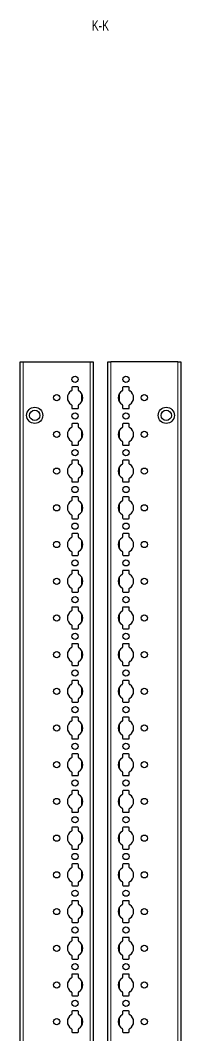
# Model space of a CAD drawing. Header units: millimetres. Extents: x -199 to 1181, y -1371 to 1507.
# Drawn here: x 1072 to 1181, y 789 to 1480 of the extents above; entities that cross this region are included whole.
import ezdxf

# ---------------------------------------------------------------- set-up
doc = ezdxf.new("R2010")
doc.units = ezdxf.units.MM
doc.layers.add('FORMAT', color=7, linetype='Continuous')
doc.styles.add('SLDTEXTSTYLE0', font='TXT', dxfattribs={"width": 0.75})

msp = doc.modelspace()

# ---------------------------------------------------------------- linework, layer by layer
at = {"color": 7, "linetype": 'Continuous', "lineweight": 25}
for p, q in [((1071.69, -851.79), (1071.69, 1247.21)), ((1071.69, 1247.21), (1073.69, 1247.21)), ((1073.69, 1247.21), (1119.39, 1247.21)), ((1119.39, 1247.21), (1121.39, 1247.21)), ((1121.39, 1247.21), (1121.39, -851.79)), ((1131.39, -851.79), (1131.39, 1247.21)), ((1131.39, 1247.21), (1133.39, 1247.21)), ((1179.09, 1247.21), (1133.39, 1247.21)), ((1179.09, 1247.21), (1181.09, 1247.21)), ((1181.09, 1247.21), (1181.09, -851.79)), ((1110.84, 1230.11), (1107.24, 1230.11)), ((1145.54, 1230.11), (1141.94, 1230.11)), ((1106.74, 1229.61), (1106.74, 1227.73)), ((1111.34, 1227.73), (1111.34, 1229.61)), ((1141.44, 1229.61), (1141.44, 1227.73)), ((1146.04, 1227.73), (1146.04, 1229.61)), ((1106.74, 1217.68), (1106.74, 1215.81)), ((1111.34, 1215.81), (1111.34, 1217.68)), ((1141.44, 1217.68), (1141.44, 1215.81)), ((1146.04, 1215.81), (1146.04, 1217.68)), ((1107.24, 1215.31), (1110.84, 1215.31)), ((1141.94, 1215.31), (1145.54, 1215.31)), ((1106.74, 1204.61), (1106.74, 1202.73)), ((1110.84, 1205.11), (1107.24, 1205.11)), ((1111.34, 1202.73), (1111.34, 1204.61)), ((1141.44, 1204.61), (1141.44, 1202.73)), ((1145.54, 1205.11), (1141.94, 1205.11)), ((1146.04, 1202.73), (1146.04, 1204.61)), ((1106.74, 1192.68), (1106.74, 1190.81)), ((1107.24, 1190.31), (1110.84, 1190.31)), ((1111.34, 1190.81), (1111.34, 1192.68)), ((1141.44, 1192.68), (1141.44, 1190.81)), ((1141.94, 1190.31), (1145.54, 1190.31)), ((1146.04, 1190.81), (1146.04, 1192.68)), ((1106.74, 1179.61), (1106.74, 1177.73)), ((1110.84, 1180.11), (1107.24, 1180.11)), ((1111.34, 1177.73), (1111.34, 1179.61)), ((1141.44, 1179.61), (1141.44, 1177.73)), ((1145.54, 1180.11), (1141.94, 1180.11)), ((1146.04, 1177.73), (1146.04, 1179.61)), ((1106.74, 1167.68), (1106.74, 1165.81)), ((1107.24, 1165.31), (1110.84, 1165.31)), ((1111.34, 1165.81), (1111.34, 1167.68)), ((1141.44, 1167.68), (1141.44, 1165.81)), ((1141.94, 1165.31), (1145.54, 1165.31)), ((1146.04, 1165.81), (1146.04, 1167.68)), ((1106.74, 1154.61), (1106.74, 1152.73)), ((1110.84, 1155.11), (1107.24, 1155.11)), ((1111.34, 1152.73), (1111.34, 1154.61)), ((1141.44, 1154.61), (1141.44, 1152.73)), ((1145.54, 1155.11), (1141.94, 1155.11)), ((1146.04, 1152.73), (1146.04, 1154.61)), ((1106.74, 1142.68), (1106.74, 1140.81)), ((1107.24, 1140.31), (1110.84, 1140.31)), ((1111.34, 1140.81), (1111.34, 1142.68)), ((1141.44, 1142.68), (1141.44, 1140.81)), ((1141.94, 1140.31), (1145.54, 1140.31)), ((1146.04, 1140.81), (1146.04, 1142.68)), ((1106.74, 1129.61), (1106.74, 1127.73)), ((1110.84, 1130.11), (1107.24, 1130.11)), ((1111.34, 1127.73), (1111.34, 1129.61)), ((1141.44, 1129.61), (1141.44, 1127.73)), ((1145.54, 1130.11), (1141.94, 1130.11)), ((1146.04, 1127.73), (1146.04, 1129.61)), ((1106.74, 1117.68), (1106.74, 1115.81)), ((1107.24, 1115.31), (1110.84, 1115.31)), ((1111.34, 1115.81), (1111.34, 1117.68)), ((1141.44, 1117.68), (1141.44, 1115.81)), ((1141.94, 1115.31), (1145.54, 1115.31)), ((1146.04, 1115.81), (1146.04, 1117.68)), ((1106.74, 1104.61), (1106.74, 1102.73)), ((1110.84, 1105.11), (1107.24, 1105.11)), ((1111.34, 1102.73), (1111.34, 1104.61)), ((1141.44, 1104.61), (1141.44, 1102.73)), ((1145.54, 1105.11), (1141.94, 1105.11)), ((1146.04, 1102.73), (1146.04, 1104.61)), ((1106.74, 1092.68), (1106.74, 1090.81)), ((1111.34, 1090.81), (1111.34, 1092.68)), ((1141.44, 1092.68), (1141.44, 1090.81)), ((1146.04, 1090.81), (1146.04, 1092.68)), ((1107.24, 1090.31), (1110.84, 1090.31)), ((1141.94, 1090.31), (1145.54, 1090.31)), ((1106.74, 1079.61), (1106.74, 1077.73)), ((1110.84, 1080.11), (1107.24, 1080.11)), ((1111.34, 1077.73), (1111.34, 1079.61)), ((1141.44, 1079.61), (1141.44, 1077.73)), ((1145.54, 1080.11), (1141.94, 1080.11)), ((1146.04, 1077.73), (1146.04, 1079.61)), ((1106.74, 1067.68), (1106.74, 1065.81)), ((1107.24, 1065.31), (1110.84, 1065.31)), ((1111.34, 1065.81), (1111.34, 1067.68)), ((1141.44, 1067.68), (1141.44, 1065.81)), ((1141.94, 1065.31), (1145.54, 1065.31)), ((1146.04, 1065.81), (1146.04, 1067.68)), ((1106.74, 1054.61), (1106.74, 1052.73)), ((1110.84, 1055.11), (1107.24, 1055.11)), ((1111.34, 1052.73), (1111.34, 1054.61)), ((1141.44, 1054.61), (1141.44, 1052.73)), ((1145.54, 1055.11), (1141.94, 1055.11)), ((1146.04, 1052.73), (1146.04, 1054.61)), ((1106.74, 1042.68), (1106.74, 1040.81)), ((1107.24, 1040.31), (1110.84, 1040.31)), ((1111.34, 1040.81), (1111.34, 1042.68)), ((1141.44, 1042.68), (1141.44, 1040.81)), ((1141.94, 1040.31), (1145.54, 1040.31)), ((1146.04, 1040.81), (1146.04, 1042.68)), ((1106.74, 1029.61), (1106.74, 1027.73)), ((1110.84, 1030.11), (1107.24, 1030.11)), ((1111.34, 1027.73), (1111.34, 1029.61)), ((1141.44, 1029.61), (1141.44, 1027.73)), ((1145.54, 1030.11), (1141.94, 1030.11)), ((1146.04, 1027.73), (1146.04, 1029.61)), ((1106.74, 1017.68), (1106.74, 1015.81)), ((1111.34, 1015.81), (1111.34, 1017.68)), ((1141.44, 1017.68), (1141.44, 1015.81)), ((1146.04, 1015.81), (1146.04, 1017.68)), ((1107.24, 1015.31), (1110.84, 1015.31)), ((1141.94, 1015.31), (1145.54, 1015.31)), ((1106.74, 1004.61), (1106.74, 1002.73)), ((1110.84, 1005.11), (1107.24, 1005.11)), ((1111.34, 1002.73), (1111.34, 1004.61)), ((1141.44, 1004.61), (1141.44, 1002.73)), ((1145.54, 1005.11), (1141.94, 1005.11)), ((1146.04, 1002.73), (1146.04, 1004.61)), ((1106.74, 992.68), (1106.74, 990.81)), ((1107.24, 990.31), (1110.84, 990.31)), ((1111.34, 990.81), (1111.34, 992.68)), ((1141.44, 992.68), (1141.44, 990.81)), ((1141.94, 990.31), (1145.54, 990.31)), ((1146.04, 990.81), (1146.04, 992.68)), ((1106.74, 979.61), (1106.74, 977.73)), ((1110.84, 980.11), (1107.24, 980.11)), ((1111.34, 977.73), (1111.34, 979.61)), ((1141.44, 979.61), (1141.44, 977.73)), ((1145.54, 980.11), (1141.94, 980.11)), ((1146.04, 977.73), (1146.04, 979.61)), ((1106.74, 967.68), (1106.74, 965.81)), ((1111.34, 965.81), (1111.34, 967.68)), ((1141.44, 967.68), (1141.44, 965.81)), ((1146.04, 965.81), (1146.04, 967.68)), ((1107.24, 965.31), (1110.84, 965.31)), ((1141.94, 965.31), (1145.54, 965.31)), ((1106.74, 954.61), (1106.74, 952.73)), ((1110.84, 955.11), (1107.24, 955.11)), ((1111.34, 952.73), (1111.34, 954.61)), ((1141.44, 954.61), (1141.44, 952.73)), ((1145.54, 955.11), (1141.94, 955.11)), ((1146.04, 952.73), (1146.04, 954.61)), ((1106.74, 942.68), (1106.74, 940.81)), ((1107.24, 940.31), (1110.84, 940.31)), ((1111.34, 940.81), (1111.34, 942.68)), ((1141.44, 942.68), (1141.44, 940.81)), ((1141.94, 940.31), (1145.54, 940.31)), ((1146.04, 940.81), (1146.04, 942.68)), ((1106.74, 929.61), (1106.74, 927.73)), ((1110.84, 930.11), (1107.24, 930.11)), ((1111.34, 927.73), (1111.34, 929.61)), ((1141.44, 929.61), (1141.44, 927.73)), ((1145.54, 930.11), (1141.94, 930.11)), ((1146.04, 927.73), (1146.04, 929.61)), ((1106.74, 917.68), (1106.74, 915.81)), ((1107.24, 915.31), (1110.84, 915.31)), ((1111.34, 915.81), (1111.34, 917.68)), ((1141.44, 917.68), (1141.44, 915.81)), ((1141.94, 915.31), (1145.54, 915.31)), ((1146.04, 915.81), (1146.04, 917.68)), ((1106.74, 904.61), (1106.74, 902.73)), ((1110.84, 905.11), (1107.24, 905.11)), ((1111.34, 902.73), (1111.34, 904.61)), ((1141.44, 904.61), (1141.44, 902.73)), ((1145.54, 905.11), (1141.94, 905.11)), ((1146.04, 902.73), (1146.04, 904.61)), ((1106.74, 892.68), (1106.74, 890.81)), ((1111.34, 890.81), (1111.34, 892.68)), ((1141.44, 892.68), (1141.44, 890.81)), ((1146.04, 890.81), (1146.04, 892.68)), ((1107.24, 890.31), (1110.84, 890.31)), ((1141.94, 890.31), (1145.54, 890.31)), ((1106.74, 879.61), (1106.74, 877.73)), ((1110.84, 880.11), (1107.24, 880.11)), ((1111.34, 877.73), (1111.34, 879.61)), ((1141.44, 879.61), (1141.44, 877.73)), ((1145.54, 880.11), (1141.94, 880.11)), ((1146.04, 877.73), (1146.04, 879.61)), ((1106.74, 867.68), (1106.74, 865.81)), ((1107.24, 865.31), (1110.84, 865.31)), ((1111.34, 865.81), (1111.34, 867.68)), ((1141.44, 867.68), (1141.44, 865.81)), ((1141.94, 865.31), (1145.54, 865.31)), ((1146.04, 865.81), (1146.04, 867.68)), ((1106.74, 854.61), (1106.74, 852.73)), ((1110.84, 855.11), (1107.24, 855.11)), ((1111.34, 852.73), (1111.34, 854.61)), ((1141.44, 854.61), (1141.44, 852.73)), ((1145.54, 855.11), (1141.94, 855.11)), ((1146.04, 852.73), (1146.04, 854.61)), ((1106.74, 842.68), (1106.74, 840.81)), ((1107.24, 840.31), (1110.84, 840.31)), ((1111.34, 840.81), (1111.34, 842.68)), ((1141.44, 842.68), (1141.44, 840.81)), ((1141.94, 840.31), (1145.54, 840.31)), ((1146.04, 840.81), (1146.04, 842.68)), ((1106.74, 829.61), (1106.74, 827.73)), ((1110.84, 830.11), (1107.24, 830.11)), ((1111.34, 827.73), (1111.34, 829.61)), ((1141.44, 829.61), (1141.44, 827.73)), ((1145.54, 830.11), (1141.94, 830.11)), ((1146.04, 827.73), (1146.04, 829.61)), ((1106.74, 817.68), (1106.74, 815.81)), ((1111.34, 815.81), (1111.34, 817.68)), ((1141.44, 817.68), (1141.44, 815.81)), ((1146.04, 815.81), (1146.04, 817.68)), ((1107.24, 815.31), (1110.84, 815.31)), ((1141.94, 815.31), (1145.54, 815.31)), ((1106.74, 804.61), (1106.74, 802.73)), ((1110.84, 805.11), (1107.24, 805.11)), ((1111.34, 802.73), (1111.34, 804.61)), ((1141.44, 804.61), (1141.44, 802.73)), ((1145.54, 805.11), (1141.94, 805.11)), ((1146.04, 802.73), (1146.04, 804.61)), ((1106.74, 792.68), (1106.74, 790.81)), ((1107.24, 790.31), (1110.84, 790.31)), ((1111.34, 790.81), (1111.34, 792.68)), ((1141.44, 792.68), (1141.44, 790.81)), ((1141.94, 790.31), (1145.54, 790.31)), ((1146.04, 790.81), (1146.04, 792.68))]:
    msp.add_line(p, q, dxfattribs=at)
at = {"color": 8, "linetype": 'Continuous', "lineweight": 18}
for p, q in [((1073.69, 1247.21), (1073.69, -851.79)), ((1119.39, -851.79), (1119.39, 1247.21)), ((1133.39, 1247.21), (1133.39, -851.79)), ((1179.09, -851.79), (1179.09, 1247.21)), ((1113.54, 1220), (1113.54, 1225.41)), ((1139.24, 1225.41), (1139.24, 1220)), ((1113.54, 1195), (1113.54, 1200.41)), ((1139.24, 1200.41), (1139.24, 1195)), ((1113.54, 1170), (1113.54, 1175.41)), ((1139.24, 1175.41), (1139.24, 1170)), ((1113.54, 1145), (1113.54, 1150.41)), ((1139.24, 1150.41), (1139.24, 1145)), ((1113.54, 1120), (1113.54, 1125.41)), ((1139.24, 1125.41), (1139.24, 1120)), ((1113.54, 1095), (1113.54, 1100.41)), ((1139.24, 1100.41), (1139.24, 1095)), ((1113.54, 1070), (1113.54, 1075.41)), ((1139.24, 1075.41), (1139.24, 1070)), ((1113.54, 1045), (1113.54, 1050.41)), ((1139.24, 1050.41), (1139.24, 1045)), ((1113.54, 1020), (1113.54, 1025.41)), ((1139.24, 1025.41), (1139.24, 1020)), ((1113.54, 995), (1113.54, 1000.41)), ((1139.24, 1000.41), (1139.24, 995)), ((1113.54, 970), (1113.54, 975.41)), ((1139.24, 975.41), (1139.24, 970)), ((1113.54, 945), (1113.54, 950.41)), ((1139.24, 950.41), (1139.24, 945)), ((1113.54, 920), (1113.54, 925.41)), ((1139.24, 925.41), (1139.24, 920)), ((1113.54, 895), (1113.54, 900.41)), ((1139.24, 900.41), (1139.24, 895)), ((1113.54, 870), (1113.54, 875.41)), ((1139.24, 875.41), (1139.24, 870)), ((1113.54, 845), (1113.54, 850.41)), ((1139.24, 850.41), (1139.24, 845)), ((1113.54, 820), (1113.54, 825.41)), ((1139.24, 825.41), (1139.24, 820)), ((1113.54, 795), (1113.54, 800.41)), ((1139.24, 800.41), (1139.24, 795))]:
    msp.add_line(p, q, dxfattribs=at)
at = {"color": 7, "linetype": 'Continuous', "lineweight": 25}
for centre, radius in [((1109.04, 1235.21), 2.12), ((1143.74, 1235.21), 2.12), ((1096.54, 1222.71), 2.12), ((1156.24, 1222.71), 2.12), ((1081.54, 1210.71), 5.5), ((1171.24, 1210.71), 5.5), ((1081.54, 1210.71), 3.5), ((1109.04, 1210.21), 2.12), ((1143.74, 1210.21), 2.12), ((1171.24, 1210.71), 3.5), ((1096.54, 1197.71), 2.12), ((1156.24, 1197.71), 2.12), ((1109.04, 1185.21), 2.12), ((1143.74, 1185.21), 2.12), ((1096.54, 1172.71), 2.12), ((1156.24, 1172.71), 2.12), ((1109.04, 1160.21), 2.12), ((1143.74, 1160.21), 2.12), ((1096.54, 1147.71), 2.12), ((1156.24, 1147.71), 2.12), ((1109.04, 1135.21), 2.12), ((1143.74, 1135.21), 2.12), ((1096.54, 1122.71), 2.12), ((1156.24, 1122.71), 2.12), ((1109.04, 1110.21), 2.12), ((1143.74, 1110.21), 2.12), ((1096.54, 1097.71), 2.12), ((1156.24, 1097.71), 2.12), ((1109.04, 1085.21), 2.12), ((1143.74, 1085.21), 2.12), ((1096.54, 1072.71), 2.12), ((1156.24, 1072.71), 2.12), ((1109.04, 1060.21), 2.12), ((1143.74, 1060.21), 2.12), ((1096.54, 1047.71), 2.12), ((1156.24, 1047.71), 2.12), ((1109.04, 1035.21), 2.12), ((1143.74, 1035.21), 2.12), ((1096.54, 1022.71), 2.12), ((1156.24, 1022.71), 2.12), ((1109.04, 1010.21), 2.12), ((1143.74, 1010.21), 2.12), ((1096.54, 997.71), 2.12), ((1156.24, 997.71), 2.12), ((1109.04, 985.21), 2.12), ((1143.74, 985.21), 2.12), ((1096.54, 972.71), 2.12), ((1156.24, 972.71), 2.12), ((1109.04, 960.21), 2.12), ((1143.74, 960.21), 2.12), ((1096.54, 947.71), 2.12), ((1156.24, 947.71), 2.12), ((1109.04, 935.21), 2.12), ((1143.74, 935.21), 2.12), ((1096.54, 922.71), 2.12), ((1156.24, 922.71), 2.12), ((1109.04, 910.21), 2.12), ((1143.74, 910.21), 2.12), ((1096.54, 897.71), 2.12), ((1156.24, 897.71), 2.12), ((1109.04, 885.21), 2.12), ((1143.74, 885.21), 2.12), ((1096.54, 872.71), 2.12), ((1156.24, 872.71), 2.12), ((1109.04, 860.21), 2.12), ((1143.74, 860.21), 2.12), ((1096.54, 847.71), 2.12), ((1156.24, 847.71), 2.12), ((1109.04, 835.21), 2.12), ((1143.74, 835.21), 2.12), ((1096.54, 822.71), 2.12), ((1156.24, 822.71), 2.12), ((1109.04, 810.21), 2.12), ((1143.74, 810.21), 2.12), ((1096.54, 797.71), 2.12), ((1156.24, 797.71), 2.12)]:
    msp.add_circle(centre, radius, dxfattribs=at)
for centre, radius, start, end in [((1107.24, 1229.61), 0.5, 90, 180), ((1110.84, 1229.61), 0.5, 0, 90), ((1141.94, 1229.61), 0.5, 90, 180), ((1145.54, 1229.61), 0.5, 0, 90), ((1109.04, 1222.71), 5.25, 119.14074, 240.85926), ((1106.24, 1227.73), 0.5, 299.14074, 0), ((1111.84, 1227.73), 0.5, 180, 240.85926), ((1109.04, 1222.71), 5.25, 299.14074, 60.85926), ((1143.74, 1222.71), 5.25, 119.14074, 240.85926), ((1140.94, 1227.73), 0.5, 299.14074, 0), ((1146.54, 1227.73), 0.5, 180, 240.85926), ((1143.74, 1222.71), 5.25, 299.14074, 60.85926), ((1106.24, 1217.68), 0.5, 0, 60.85926), ((1111.84, 1217.68), 0.5, 119.14074, 180), ((1140.94, 1217.68), 0.5, 0, 60.85926), ((1146.54, 1217.68), 0.5, 119.14074, 180), ((1107.24, 1215.81), 0.5, 180, 270), ((1110.84, 1215.81), 0.5, 270, 0), ((1141.94, 1215.81), 0.5, 180, 270), ((1145.54, 1215.81), 0.5, 270, 0), ((1106.24, 1202.73), 0.5, 299.14074, 0), ((1107.24, 1204.61), 0.5, 90, 180), ((1110.84, 1204.61), 0.5, 0, 90), ((1111.84, 1202.73), 0.5, 180, 240.85926), ((1140.94, 1202.73), 0.5, 299.14074, 0), ((1141.94, 1204.61), 0.5, 90, 180), ((1145.54, 1204.61), 0.5, 0, 90), ((1146.54, 1202.73), 0.5, 180, 240.85926), ((1109.04, 1197.71), 5.25, 119.14074, 240.85926), ((1109.04, 1197.71), 5.25, 299.14074, 60.85926), ((1143.74, 1197.71), 5.25, 119.14074, 240.85926), ((1143.74, 1197.71), 5.25, 299.14074, 60.85926), ((1106.24, 1192.68), 0.5, 0, 60.85926), ((1107.24, 1190.81), 0.5, 180, 270), ((1110.84, 1190.81), 0.5, 270, 0), ((1111.84, 1192.68), 0.5, 119.14074, 180), ((1140.94, 1192.68), 0.5, 0, 60.85926), ((1141.94, 1190.81), 0.5, 180, 270), ((1145.54, 1190.81), 0.5, 270, 0), ((1146.54, 1192.68), 0.5, 119.14074, 180), ((1109.04, 1172.71), 5.25, 119.14074, 240.85926), ((1106.24, 1177.73), 0.5, 299.14074, 0), ((1107.24, 1179.61), 0.5, 90, 180), ((1110.84, 1179.61), 0.5, 0, 90), ((1111.84, 1177.73), 0.5, 180, 240.85926), ((1109.04, 1172.71), 5.25, 299.14074, 60.85926), ((1143.74, 1172.71), 5.25, 119.14074, 240.85926), ((1140.94, 1177.73), 0.5, 299.14074, 0), ((1141.94, 1179.61), 0.5, 90, 180), ((1145.54, 1179.61), 0.5, 0, 90), ((1146.54, 1177.73), 0.5, 180, 240.85926), ((1143.74, 1172.71), 5.25, 299.14074, 60.85926), ((1106.24, 1167.68), 0.5, 0, 60.85926), ((1111.84, 1167.68), 0.5, 119.14074, 180), ((1140.94, 1167.68), 0.5, 0, 60.85926), ((1146.54, 1167.68), 0.5, 119.14074, 180), ((1107.24, 1165.81), 0.5, 180, 270), ((1110.84, 1165.81), 0.5, 270, 0), ((1141.94, 1165.81), 0.5, 180, 270), ((1145.54, 1165.81), 0.5, 270, 0), ((1107.24, 1154.61), 0.5, 90, 180), ((1110.84, 1154.61), 0.5, 0, 90), ((1141.94, 1154.61), 0.5, 90, 180), ((1145.54, 1154.61), 0.5, 0, 90), ((1109.04, 1147.71), 5.25, 119.14074, 240.85926), ((1106.24, 1152.73), 0.5, 299.14074, 0), ((1111.84, 1152.73), 0.5, 180, 240.85926), ((1109.04, 1147.71), 5.25, 299.14074, 60.85926), ((1143.74, 1147.71), 5.25, 119.14074, 240.85926), ((1140.94, 1152.73), 0.5, 299.14074, 0), ((1146.54, 1152.73), 0.5, 180, 240.85926), ((1143.74, 1147.71), 5.25, 299.14074, 60.85926), ((1106.24, 1142.68), 0.5, 0, 60.85926), ((1107.24, 1140.81), 0.5, 180, 270), ((1110.84, 1140.81), 0.5, 270, 0), ((1111.84, 1142.68), 0.5, 119.14074, 180), ((1140.94, 1142.68), 0.5, 0, 60.85926), ((1141.94, 1140.81), 0.5, 180, 270), ((1145.54, 1140.81), 0.5, 270, 0), ((1146.54, 1142.68), 0.5, 119.14074, 180), ((1109.04, 1122.71), 5.25, 119.14074, 240.85926), ((1106.24, 1127.73), 0.5, 299.14074, 0), ((1107.24, 1129.61), 0.5, 90, 180), ((1110.84, 1129.61), 0.5, 0, 90), ((1111.84, 1127.73), 0.5, 180, 240.85926), ((1109.04, 1122.71), 5.25, 299.14074, 60.85926), ((1143.74, 1122.71), 5.25, 119.14074, 240.85926), ((1140.94, 1127.73), 0.5, 299.14074, 0), ((1141.94, 1129.61), 0.5, 90, 180), ((1145.54, 1129.61), 0.5, 0, 90), ((1146.54, 1127.73), 0.5, 180, 240.85926), ((1143.74, 1122.71), 5.25, 299.14074, 60.85926), ((1106.24, 1117.68), 0.5, 0, 60.85926), ((1107.24, 1115.81), 0.5, 180, 270), ((1110.84, 1115.81), 0.5, 270, 0), ((1111.84, 1117.68), 0.5, 119.14074, 180), ((1140.94, 1117.68), 0.5, 0, 60.85926), ((1141.94, 1115.81), 0.5, 180, 270), ((1145.54, 1115.81), 0.5, 270, 0), ((1146.54, 1117.68), 0.5, 119.14074, 180), ((1109.04, 1097.71), 5.25, 119.14074, 240.85926), ((1106.24, 1102.73), 0.5, 299.14074, 0), ((1107.24, 1104.61), 0.5, 90, 180), ((1110.84, 1104.61), 0.5, 0, 90), ((1111.84, 1102.73), 0.5, 180, 240.85926), ((1109.04, 1097.71), 5.25, 299.14074, 60.85926), ((1143.74, 1097.71), 5.25, 119.14074, 240.85926), ((1140.94, 1102.73), 0.5, 299.14074, 0), ((1141.94, 1104.61), 0.5, 90, 180), ((1145.54, 1104.61), 0.5, 0, 90), ((1146.54, 1102.73), 0.5, 180, 240.85926), ((1143.74, 1097.71), 5.25, 299.14074, 60.85926), ((1106.24, 1092.68), 0.5, 0, 60.85926), ((1111.84, 1092.68), 0.5, 119.14074, 180), ((1140.94, 1092.68), 0.5, 0, 60.85926), ((1146.54, 1092.68), 0.5, 119.14074, 180), ((1107.24, 1090.81), 0.5, 180, 270), ((1110.84, 1090.81), 0.5, 270, 0), ((1141.94, 1090.81), 0.5, 180, 270), ((1145.54, 1090.81), 0.5, 270, 0), ((1107.24, 1079.61), 0.5, 90, 180), ((1110.84, 1079.61), 0.5, 0, 90), ((1141.94, 1079.61), 0.5, 90, 180), ((1145.54, 1079.61), 0.5, 0, 90), ((1109.04, 1072.71), 5.25, 119.14074, 240.85926), ((1106.24, 1077.73), 0.5, 299.14074, 0), ((1111.84, 1077.73), 0.5, 180, 240.85926), ((1109.04, 1072.71), 5.25, 299.14074, 60.85926), ((1143.74, 1072.71), 5.25, 119.14074, 240.85926), ((1140.94, 1077.73), 0.5, 299.14074, 0), ((1146.54, 1077.73), 0.5, 180, 240.85926), ((1143.74, 1072.71), 5.25, 299.14074, 60.85926), ((1106.24, 1067.68), 0.5, 0, 60.85926), ((1107.24, 1065.81), 0.5, 180, 270), ((1110.84, 1065.81), 0.5, 270, 0), ((1111.84, 1067.68), 0.5, 119.14074, 180), ((1140.94, 1067.68), 0.5, 0, 60.85926), ((1141.94, 1065.81), 0.5, 180, 270), ((1145.54, 1065.81), 0.5, 270, 0), ((1146.54, 1067.68), 0.5, 119.14074, 180), ((1109.04, 1047.71), 5.25, 119.14074, 240.85926), ((1106.24, 1052.73), 0.5, 299.14074, 0), ((1107.24, 1054.61), 0.5, 90, 180), ((1110.84, 1054.61), 0.5, 0, 90), ((1111.84, 1052.73), 0.5, 180, 240.85926), ((1109.04, 1047.71), 5.25, 299.14074, 60.85926), ((1143.74, 1047.71), 5.25, 119.14074, 240.85926), ((1140.94, 1052.73), 0.5, 299.14074, 0), ((1141.94, 1054.61), 0.5, 90, 180), ((1145.54, 1054.61), 0.5, 0, 90), ((1146.54, 1052.73), 0.5, 180, 240.85926), ((1143.74, 1047.71), 5.25, 299.14074, 60.85926), ((1106.24, 1042.68), 0.5, 0, 60.85926), ((1107.24, 1040.81), 0.5, 180, 270), ((1110.84, 1040.81), 0.5, 270, 0), ((1111.84, 1042.68), 0.5, 119.14074, 180), ((1140.94, 1042.68), 0.5, 0, 60.85926), ((1141.94, 1040.81), 0.5, 180, 270), ((1145.54, 1040.81), 0.5, 270, 0), ((1146.54, 1042.68), 0.5, 119.14074, 180), ((1107.24, 1029.61), 0.5, 90, 180), ((1110.84, 1029.61), 0.5, 0, 90), ((1141.94, 1029.61), 0.5, 90, 180), ((1145.54, 1029.61), 0.5, 0, 90), ((1109.04, 1022.71), 5.25, 119.14074, 240.85926), ((1106.24, 1027.73), 0.5, 299.14074, 0), ((1111.84, 1027.73), 0.5, 180, 240.85926), ((1109.04, 1022.71), 5.25, 299.14074, 60.85926), ((1143.74, 1022.71), 5.25, 119.14074, 240.85926), ((1140.94, 1027.73), 0.5, 299.14074, 0), ((1146.54, 1027.73), 0.5, 180, 240.85926), ((1143.74, 1022.71), 5.25, 299.14074, 60.85926), ((1106.24, 1017.68), 0.5, 0, 60.85926), ((1107.24, 1015.81), 0.5, 180, 270), ((1110.84, 1015.81), 0.5, 270, 0), ((1111.84, 1017.68), 0.5, 119.14074, 180), ((1140.94, 1017.68), 0.5, 0, 60.85926), ((1141.94, 1015.81), 0.5, 180, 270), ((1145.54, 1015.81), 0.5, 270, 0), ((1146.54, 1017.68), 0.5, 119.14074, 180), ((1109.04, 997.71), 5.25, 119.14074, 240.85926), ((1106.24, 1002.73), 0.5, 299.14074, 0), ((1107.24, 1004.61), 0.5, 90, 180), ((1110.84, 1004.61), 0.5, 0, 90), ((1111.84, 1002.73), 0.5, 180, 240.85926), ((1109.04, 997.71), 5.25, 299.14074, 60.85926), ((1143.74, 997.71), 5.25, 119.14074, 240.85926), ((1140.94, 1002.73), 0.5, 299.14074, 0), ((1141.94, 1004.61), 0.5, 90, 180), ((1145.54, 1004.61), 0.5, 0, 90), ((1146.54, 1002.73), 0.5, 180, 240.85926), ((1143.74, 997.71), 5.25, 299.14074, 60.85926), ((1106.24, 992.68), 0.5, 0, 60.85926), ((1107.24, 990.81), 0.5, 180, 270), ((1110.84, 990.81), 0.5, 270, 0), ((1111.84, 992.68), 0.5, 119.14074, 180), ((1140.94, 992.68), 0.5, 0, 60.85926), ((1141.94, 990.81), 0.5, 180, 270), ((1145.54, 990.81), 0.5, 270, 0), ((1146.54, 992.68), 0.5, 119.14074, 180), ((1109.04, 972.71), 5.25, 119.14074, 240.85926), ((1106.24, 977.73), 0.5, 299.14074, 0), ((1107.24, 979.61), 0.5, 90, 180), ((1110.84, 979.61), 0.5, 0, 90), ((1111.84, 977.73), 0.5, 180, 240.85926), ((1109.04, 972.71), 5.25, 299.14074, 60.85926), ((1143.74, 972.71), 5.25, 119.14074, 240.85926), ((1140.94, 977.73), 0.5, 299.14074, 0), ((1141.94, 979.61), 0.5, 90, 180), ((1145.54, 979.61), 0.5, 0, 90), ((1146.54, 977.73), 0.5, 180, 240.85926), ((1143.74, 972.71), 5.25, 299.14074, 60.85926), ((1106.24, 967.68), 0.5, 0, 60.85926), ((1111.84, 967.68), 0.5, 119.14074, 180), ((1140.94, 967.68), 0.5, 0, 60.85926), ((1146.54, 967.68), 0.5, 119.14074, 180), ((1107.24, 965.81), 0.5, 180, 270), ((1110.84, 965.81), 0.5, 270, 0), ((1141.94, 965.81), 0.5, 180, 270), ((1145.54, 965.81), 0.5, 270, 0), ((1107.24, 954.61), 0.5, 90, 180), ((1110.84, 954.61), 0.5, 0, 90), ((1141.94, 954.61), 0.5, 90, 180), ((1145.54, 954.61), 0.5, 0, 90), ((1109.04, 947.71), 5.25, 119.14074, 240.85926), ((1106.24, 952.73), 0.5, 299.14074, 0), ((1111.84, 952.73), 0.5, 180, 240.85926), ((1109.04, 947.71), 5.25, 299.14074, 60.85926), ((1143.74, 947.71), 5.25, 119.14074, 240.85926), ((1140.94, 952.73), 0.5, 299.14074, 0), ((1146.54, 952.73), 0.5, 180, 240.85926), ((1143.74, 947.71), 5.25, 299.14074, 60.85926), ((1106.24, 942.68), 0.5, 0, 60.85926), ((1107.24, 940.81), 0.5, 180, 270), ((1110.84, 940.81), 0.5, 270, 0), ((1111.84, 942.68), 0.5, 119.14074, 180), ((1140.94, 942.68), 0.5, 0, 60.85926), ((1141.94, 940.81), 0.5, 180, 270), ((1145.54, 940.81), 0.5, 270, 0), ((1146.54, 942.68), 0.5, 119.14074, 180), ((1109.04, 922.71), 5.25, 119.14074, 240.85926), ((1106.24, 927.73), 0.5, 299.14074, 0), ((1107.24, 929.61), 0.5, 90, 180), ((1110.84, 929.61), 0.5, 0, 90), ((1111.84, 927.73), 0.5, 180, 240.85926), ((1109.04, 922.71), 5.25, 299.14074, 60.85926), ((1143.74, 922.71), 5.25, 119.14074, 240.85926), ((1140.94, 927.73), 0.5, 299.14074, 0), ((1141.94, 929.61), 0.5, 90, 180), ((1145.54, 929.61), 0.5, 0, 90), ((1146.54, 927.73), 0.5, 180, 240.85926), ((1143.74, 922.71), 5.25, 299.14074, 60.85926), ((1106.24, 917.68), 0.5, 0, 60.85926), ((1107.24, 915.81), 0.5, 180, 270), ((1110.84, 915.81), 0.5, 270, 0), ((1111.84, 917.68), 0.5, 119.14074, 180), ((1140.94, 917.68), 0.5, 0, 60.85926), ((1141.94, 915.81), 0.5, 180, 270), ((1145.54, 915.81), 0.5, 270, 0), ((1146.54, 917.68), 0.5, 119.14074, 180), ((1109.04, 897.71), 5.25, 119.14074, 240.85926), ((1106.24, 902.73), 0.5, 299.14074, 0), ((1107.24, 904.61), 0.5, 90, 180), ((1110.84, 904.61), 0.5, 0, 90), ((1111.84, 902.73), 0.5, 180, 240.85926), ((1109.04, 897.71), 5.25, 299.14074, 60.85926), ((1143.74, 897.71), 5.25, 119.14074, 240.85926), ((1140.94, 902.73), 0.5, 299.14074, 0), ((1141.94, 904.61), 0.5, 90, 180), ((1145.54, 904.61), 0.5, 0, 90), ((1146.54, 902.73), 0.5, 180, 240.85926), ((1143.74, 897.71), 5.25, 299.14074, 60.85926), ((1106.24, 892.68), 0.5, 0, 60.85926), ((1111.84, 892.68), 0.5, 119.14074, 180), ((1140.94, 892.68), 0.5, 0, 60.85926), ((1146.54, 892.68), 0.5, 119.14074, 180), ((1107.24, 890.81), 0.5, 180, 270), ((1110.84, 890.81), 0.5, 270, 0), ((1141.94, 890.81), 0.5, 180, 270), ((1145.54, 890.81), 0.5, 270, 0), ((1106.24, 877.73), 0.5, 299.14074, 0), ((1107.24, 879.61), 0.5, 90, 180), ((1110.84, 879.61), 0.5, 0, 90), ((1111.84, 877.73), 0.5, 180, 240.85926), ((1140.94, 877.73), 0.5, 299.14074, 0), ((1141.94, 879.61), 0.5, 90, 180), ((1145.54, 879.61), 0.5, 0, 90), ((1146.54, 877.73), 0.5, 180, 240.85926), ((1109.04, 872.71), 5.25, 119.14074, 240.85926), ((1109.04, 872.71), 5.25, 299.14074, 60.85926), ((1143.74, 872.71), 5.25, 119.14074, 240.85926), ((1143.74, 872.71), 5.25, 299.14074, 60.85926), ((1106.24, 867.68), 0.5, 0, 60.85926), ((1107.24, 865.81), 0.5, 180, 270), ((1110.84, 865.81), 0.5, 270, 0), ((1111.84, 867.68), 0.5, 119.14074, 180), ((1140.94, 867.68), 0.5, 0, 60.85926), ((1141.94, 865.81), 0.5, 180, 270), ((1145.54, 865.81), 0.5, 270, 0), ((1146.54, 867.68), 0.5, 119.14074, 180), ((1109.04, 847.71), 5.25, 119.14074, 240.85926), ((1106.24, 852.73), 0.5, 299.14074, 0), ((1107.24, 854.61), 0.5, 90, 180), ((1110.84, 854.61), 0.5, 0, 90), ((1111.84, 852.73), 0.5, 180, 240.85926), ((1109.04, 847.71), 5.25, 299.14074, 60.85926), ((1143.74, 847.71), 5.25, 119.14074, 240.85926), ((1140.94, 852.73), 0.5, 299.14074, 0), ((1141.94, 854.61), 0.5, 90, 180), ((1145.54, 854.61), 0.5, 0, 90), ((1146.54, 852.73), 0.5, 180, 240.85926), ((1143.74, 847.71), 5.25, 299.14074, 60.85926), ((1106.24, 842.68), 0.5, 0, 60.85926), ((1111.84, 842.68), 0.5, 119.14074, 180), ((1140.94, 842.68), 0.5, 0, 60.85926), ((1146.54, 842.68), 0.5, 119.14074, 180), ((1107.24, 840.81), 0.5, 180, 270), ((1110.84, 840.81), 0.5, 270, 0), ((1141.94, 840.81), 0.5, 180, 270), ((1145.54, 840.81), 0.5, 270, 0), ((1107.24, 829.61), 0.5, 90, 180), ((1110.84, 829.61), 0.5, 0, 90), ((1141.94, 829.61), 0.5, 90, 180), ((1145.54, 829.61), 0.5, 0, 90), ((1109.04, 822.71), 5.25, 119.14074, 240.85926), ((1106.24, 827.73), 0.5, 299.14074, 0), ((1111.84, 827.73), 0.5, 180, 240.85926), ((1109.04, 822.71), 5.25, 299.14074, 60.85926), ((1143.74, 822.71), 5.25, 119.14074, 240.85926), ((1140.94, 827.73), 0.5, 299.14074, 0), ((1146.54, 827.73), 0.5, 180, 240.85926), ((1143.74, 822.71), 5.25, 299.14074, 60.85926), ((1106.24, 817.68), 0.5, 0, 60.85926), ((1107.24, 815.81), 0.5, 180, 270), ((1110.84, 815.81), 0.5, 270, 0), ((1111.84, 817.68), 0.5, 119.14074, 180), ((1140.94, 817.68), 0.5, 0, 60.85926), ((1141.94, 815.81), 0.5, 180, 270), ((1145.54, 815.81), 0.5, 270, 0), ((1146.54, 817.68), 0.5, 119.14074, 180), ((1109.04, 797.71), 5.25, 119.14074, 240.85926), ((1106.24, 802.73), 0.5, 299.14074, 0), ((1107.24, 804.61), 0.5, 90, 180), ((1110.84, 804.61), 0.5, 0, 90), ((1111.84, 802.73), 0.5, 180, 240.85926), ((1109.04, 797.71), 5.25, 299.14074, 60.85926), ((1143.74, 797.71), 5.25, 119.14074, 240.85926), ((1140.94, 802.73), 0.5, 299.14074, 0), ((1141.94, 804.61), 0.5, 90, 180), ((1145.54, 804.61), 0.5, 0, 90), ((1146.54, 802.73), 0.5, 180, 240.85926), ((1143.74, 797.71), 5.25, 299.14074, 60.85926), ((1106.24, 792.68), 0.5, 0, 60.85926), ((1107.24, 790.81), 0.5, 180, 270), ((1110.84, 790.81), 0.5, 270, 0), ((1111.84, 792.68), 0.5, 119.14074, 180), ((1140.94, 792.68), 0.5, 0, 60.85926), ((1141.94, 790.81), 0.5, 180, 270), ((1145.54, 790.81), 0.5, 270, 0), ((1146.54, 792.68), 0.5, 119.14074, 180)]:
    msp.add_arc(centre, radius, start, end, dxfattribs=at)

# ---------------------------------------------------------------- texts
at = {"layer": 'FORMAT', "insert": (1126.33, 1479.8), "char_height": 7, "attachment_point": 2, "style": 'SLDTEXTSTYLE0'}
msp.add_mtext('K-K', dxfattribs=at)

doc.saveas('drawing.dxf')
